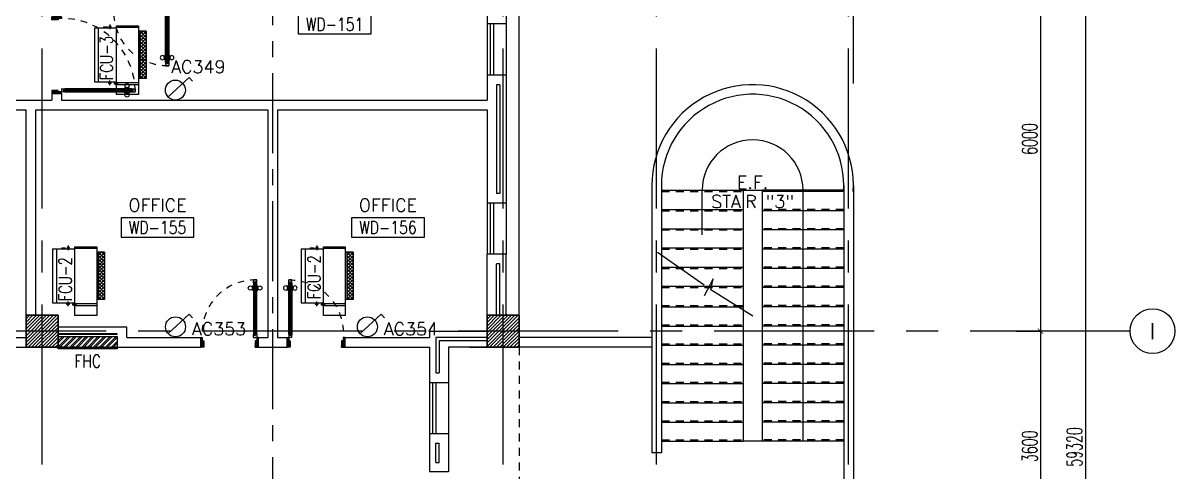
# Model space of a CAD drawing. Extents: x 88852.7 to 88945.7, y 39921.6 to 40001.1.
# Drawn here: x 88927.71 to 88945.71, y 39957.5 to 39964.51 of the extents above; entities that cross this region are included whole.
import ezdxf
from ezdxf.enums import TextEntityAlignment as Align

# ---------------------------------------------------------------- set-up
doc = ezdxf.new("R2010")
doc.units = 0
doc.header["$MEASUREMENT"] = 0
doc.header["$PDMODE"] = 34
for name, pattern in [('CENTER', [2, 1.25, -0.25, 0.25, -0.25]), ('CENTERX2', [4, 2.5, -0.5, 0.5, -0.5]), ('HIDDEN', [0.375, 0.25, -0.125]), ('HIDDEN2', [0.1875, 0.125, -0.0625])]:
    doc.linetypes.add(name, pattern=pattern)
doc.layers.get('0').update_dxf_attribs({"color": 11, "linetype": 'CONTINUOUS'})
doc.layers.get('DEFPOINTS').update_dxf_attribs({"color": 11, "linetype": 'CONTINUOUS'})
for name, color, linetype in [('AX-CR', 11, 'CONTINUOUS'), ('AX-DIM', 11, 'CONTINUOUS'), ('AX-TXT', 11, 'CONTINUOUS'), ('AXES', 11, 'CENTERX2'), ('AXES1', 11, 'CENTER'), ('COL', 11, 'CONTINUOUS'), ('DOOR', 11, 'CONTINUOUS'), ('E-SOCKETS', 4, 'CONTINUOUS'), ('FCU', 7, 'CONTINUOUS'), ('FHC', 11, 'CONTINUOUS'), ('HAT', 11, 'CONTINUOUS'), ('INSUL', 11, 'CONTINUOUS'), ('M-TEXT', 2, 'CONTINUOUS'), ('PROJ-L', 11, 'CONTINUOUS'), ('RM-BOX', 11, 'CONTINUOUS'), ('RM-NAME', 11, 'CONTINUOUS'), ('RM-NO', 11, 'CONTINUOUS'), ('ROOF', 11, 'CONTINUOUS'), ('STR', 11, 'CONTINUOUS'), ('WALL', 11, 'CONTINUOUS'), ('WIN', 11, 'CONTINUOUS')]:
    doc.layers.add(name, color=color, linetype=linetype)
doc.styles.add('ROMANS', font='ROMANS.shx', dxfattribs={"width": 0.6})
doc.dimstyles.new('DIM-OUT', dxfattribs={"dimscale": 0, "dimtxt": 0.24, "dimasz": 0.08, "dimexe": 0.02, "dimexo": 0.02, "dimgap": 0.05, "dimtad": 1, "dimdec": 0, "dimlfac": 1000, "dimzin": 0, "dimdsep": 46, "dimtxsty": 'ROMANS', "dimblk1": 'ARCHTICK', "dimblk2": 'ARCHTICK', "dimsah": 1, "dimcen": 0.01, "dimdle": 0.08, "dimclrd": 7, "dimclre": 7, "dimclrt": 2, "dimadec": 0, "dimazin": 0, "dimtp": 2, "dimtm": 2, "dimtfac": 0.114286, "dimtdec": 0, "dimtix": 1, "dimtmove": 2, "dimatfit": 3, "dimldrblk": 'ARCHTICK', "dimfxl": 0, "dimtolj": 1, "dimtzin": 0, "dimarcsym": 0})

# ---------------------------------------------------------------- blocks, each defined once
blk = doc.blocks.new('_ARCHTICK')
at = {"color": 0, "linetype": 'ByBlock', "const_width": 0.15}
blk.add_lwpolyline([(-0.5, -0.5), (0.5, 0.5)], dxfattribs=at)
blk = doc.blocks.new('*D181')
at = {"layer": 'AX-DIM', "color": 7, "lineweight": -2}
blk.add_line((88935.38, 39999.728), (88940.765, 39999.728), dxfattribs=at)
at = {"layer": 'AX-DIM', "color": 11, "lineweight": -2}
for p, q in [((88935.46, 39999.048), (88935.46, 39999.748)), ((88940.685, 39963.57), (88940.685, 39999.748))]:
    blk.add_line(p, q, dxfattribs=at)
at = {"layer": 'DEFPOINTS', "color": 0}
for p in [(88940.685, 39999.728), (88935.46, 39999.028), (88940.685, 39963.55)]:
    blk.add_point(p, dxfattribs=at)
at = {"layer": 'AX-DIM', "color": 7, "lineweight": -2, "xscale": 0.08, "yscale": 0.08, "zscale": 0.08, "rotation": 180}
blk.add_blockref('_ARCHTICK', (88935.46, 39999.728), dxfattribs=at)
at = {"layer": 'AX-DIM', "color": 7, "lineweight": -2, "xscale": 0.08, "yscale": 0.08, "zscale": 0.08}
blk.add_blockref('_ARCHTICK', (88940.685, 39999.728), dxfattribs=at)
at = {"layer": 'AX-DIM', "color": 2, "insert": (88938.073, 39999.898), "char_height": 0.24, "attachment_point": 5, "style": 'ROMANS'}
blk.add_mtext('\\A1;5225', dxfattribs=at)
blk = doc.blocks.new('*D163')
at = {"layer": 'AX-DIM', "color": 7, "lineweight": -2}
for p, q in [((88943.23, 39959.7), (88943.63, 39959.7)), ((88943.61, 39959.78), (88943.61, 39956.02)), ((88943.23, 39956.1), (88943.63, 39956.1))]:
    blk.add_line(p, q, dxfattribs=at)
at = {"layer": 'DEFPOINTS', "color": 0}
for p in [(88943.21, 39959.7), (88943.21, 39956.1), (88943.61, 39956.1)]:
    blk.add_point(p, dxfattribs=at)
at = {"layer": 'AX-DIM', "color": 7, "lineweight": -2, "xscale": 0.08, "yscale": 0.08, "zscale": 0.08}
for p, rotation in [((88943.61, 39959.7), 90), ((88943.61, 39956.1), 270)]:
    blk.add_blockref('_ARCHTICK', p, dxfattribs=dict(at, rotation=rotation))
at = {"layer": 'AX-DIM', "color": 2, "insert": (88943.44, 39957.9), "char_height": 0.24, "attachment_point": 5, "rotation": 90, "style": 'ROMANS'}
blk.add_mtext('\\A1;3600', dxfattribs=at)
blk = doc.blocks.new('*D154')
at = {"layer": 'AX-DIM', "color": 7, "lineweight": -2}
for p, q in [((88943.23, 39965.7), (88943.63, 39965.7)), ((88943.61, 39965.78), (88943.61, 39959.62)), ((88943.23, 39959.7), (88943.63, 39959.7))]:
    blk.add_line(p, q, dxfattribs=at)
at = {"layer": 'DEFPOINTS', "color": 0}
for p in [(88943.21, 39965.7), (88943.21, 39959.7), (88943.61, 39959.7)]:
    blk.add_point(p, dxfattribs=at)
at = {"layer": 'AX-DIM', "color": 7, "lineweight": -2, "xscale": 0.08, "yscale": 0.08, "zscale": 0.08}
for p, rotation in [((88943.61, 39965.7), 90), ((88943.61, 39959.7), 270)]:
    blk.add_blockref('_ARCHTICK', p, dxfattribs=dict(at, rotation=rotation))
at = {"layer": 'AX-DIM', "color": 2, "insert": (88943.44, 39962.7), "char_height": 0.24, "attachment_point": 5, "rotation": 90, "style": 'ROMANS'}
blk.add_mtext('\\A1;6000', dxfattribs=at)
blk = doc.blocks.new('*D182')
at = {"layer": 'AX-DIM', "color": 7, "lineweight": -2}
for p, q in [((88944.31, 39987.63), (88944.31, 39928.15)), ((88935.48, 39987.55), (88944.33, 39987.55)), ((88935.48, 39928.23), (88944.33, 39928.23))]:
    blk.add_line(p, q, dxfattribs=at)
at = {"layer": 'DEFPOINTS', "color": 0}
for p in [(88935.46, 39987.55), (88935.46, 39928.23), (88944.31, 39928.23)]:
    blk.add_point(p, dxfattribs=at)
at = {"layer": 'AX-DIM', "color": 7, "lineweight": -2, "xscale": 0.08, "yscale": 0.08, "zscale": 0.08}
for p, rotation in [((88944.31, 39987.55), 90), ((88944.31, 39928.23), 270)]:
    blk.add_blockref('_ARCHTICK', p, dxfattribs=dict(at, rotation=rotation))
at = {"layer": 'AX-DIM', "color": 2, "insert": (88944.14, 39957.89), "char_height": 0.24, "attachment_point": 5, "rotation": 90, "style": 'ROMANS'}
blk.add_mtext('\\A1;59320', dxfattribs=at)
blk = doc.blocks.new('RM1')
at = {"layer": 'RM-BOX'}
blk.add_lwpolyline([(570, -200), (-570, -200), (-570, -500), (570, -500)], close=True, dxfattribs=at)
at = {"layer": 'RM-NAME', "style": 'ROMANS'}
for tag, p in [('ROOMNAME1', (0, 324)), ('ROOMNAME2', (0, 0))]:
    blk.add_attdef(tag, text='', height=200, dxfattribs=at).set_placement(p, align=Align.MIDDLE)
at = {"layer": 'RM-NO', "style": 'ROMANS', "width": 0.8}
blk.add_attdef('ROOMNO', text='', height=200, dxfattribs=at).set_placement((0, -350), align=Align.MIDDLE)
blk = doc.blocks.new('*X108')
at = {"color": 0}
for p, q in [((253129, 149502), (253616, 149990)), ((253129, 149555), (253563, 149990)), ((253129, 149608), (253510, 149990)), ((253129, 149661), (253457, 149990)), ((253129, 149714), (253404, 149990)), ((253129, 149767), (253351, 149990)), ((253129, 149820), (253298, 149990)), ((253129, 149873), (253245, 149990)), ((253129, 149926), (253192, 149990)), ((253129, 149979), (253139, 149990)), ((253169, 149490), (253629, 149949)), ((253222, 149490), (253629, 149896)), ((253275, 149490), (253629, 149843)), ((253328, 149490), (253629, 149790)), ((253381, 149490), (253629, 149737)), ((253434, 149490), (253629, 149684)), ((253487, 149490), (253629, 149631)), ((253540, 149490), (253629, 149578)), ((253594, 149490), (253629, 149525))]:
    blk.add_line(p, q, dxfattribs=at)
blk = doc.blocks.new('COL50')
at = {"layer": 'COL'}
blk.add_lwpolyline([(-250, 250), (-250, -250), (250, -250), (250, 250)], close=True, dxfattribs=at)
blk = doc.blocks.new('DOOR90')
at = {"layer": 'DOOR', "linetype": 'ByBlock'}
for p, q in [((0, 0), (-150, 0)), ((-200, -25), (-1000, -25)), ((-200, -42), (-1000, -42)), ((-200, -58), (-1000, -58)), ((-1000, -75), (-200, -75))]:
    blk.add_line(p, q, dxfattribs=at)
at = {"layer": 'DOOR', "color": 0, "linetype": 'ByBlock'}
for p, q in [((-150, 0), (-150, -25)), ((-150, 0), (0, 0)), ((0, -50), (0, 0)), ((-1050, -25), (-1050, -75)), ((-1050, -75), (-1050, -25)), ((-1000, -25), (-1050, -25)), ((-1000, -75), (-1050, -75)), ((-1020, -42), (-1020, -58)), ((-1000, -42), (-1020, -42)), ((-1000, -58), (-1020, -58)), ((-1000, -25), (-1000, -42)), ((-1000, -58), (-1000, -75)), ((-968, -25), (-968, -18)), ((-878, -18), (-968, -18)), ((-968, -75), (-968, -82)), ((-878, -82), (-968, -82)), ((-955, -18), (-955, -9)), ((-955, -9), (-890, -9)), ((-955, -18), (-890, -18)), ((-955, -82), (-955, -91)), ((-955, -82), (-890, -82)), ((-955, -91), (-890, -91)), ((-890, -18), (-890, -9)), ((-890, -82), (-890, -91)), ((-878, -25), (-878, -18)), ((-878, -75), (-878, -82)), ((-200, -42), (-200, -25)), ((-200, -25), (-150, -25)), ((-180, -42), (-200, -42)), ((-200, -75), (-200, -58)), ((-200, -58), (-180, -58)), ((-150, -75), (-200, -75)), ((-180, -58), (-180, -42)), ((-150, -75), (-150, -25)), ((-150, -25), (-100, -25)), ((-100, -25), (-100, -50)), ((-100, -50), (0, -50)), ((-150, -900), (-150, -875)), ((-150, -875), (-100, -875)), ((0, -900), (-150, -900)), ((-150, -900), (0, -900)), ((-100, -850), (0, -850)), ((-100, -875), (-100, -850)), ((0, -850), (0, -900))]:
    blk.add_line(p, q, dxfattribs=at)
at = {"layer": 'DOOR', "color": 9, "linetype": 'ByBlock'}
for p, q in [((0, -50), (-114, 0)), ((0, -50), (-40, 0)), ((0, -50), (-100, -37)), ((0, -850), (-114, -900)), ((0, -850), (-100, -863)), ((0, -850), (-40, -900))]:
    blk.add_line(p, q, dxfattribs=at)
at = {"layer": 'DOOR', "color": 0, "linetype": 'ByBlock'}
for centre in [(-923, 24), (-923, -124)]:
    blk.add_circle(centre, 32.4, dxfattribs=at)
at = {"layer": 'DOOR', "color": 9, "linetype": 'ByBlock'}
for centre, radius, start, end in [((0, -50), 74.4, 137.7764, 180), ((0, -50), 54.4, 113.2074, 180), ((0, -50), 154, 161.1053, 166.2858), ((0, -50), 134, 158.1598, 169.28), ((0, -50), 114, 154.0838, 167.3774), ((0, -50), 94.4, 148.0182, 180), ((0, -50), 34.4, 90, 180), ((0, -50), 14.4, 90, 180), ((0, -850), 154, 193.7142, 198.8947), ((0, -850), 134, 190.72, 201.8402), ((0, -850), 94.4, 180, 211.9818), ((0, -850), 74.4, 180, 222.2236), ((0, -850), 54.4, 180, 246.7926), ((0, -850), 34.4, 180, 270), ((0, -850), 14.4, 180, 270)]:
    blk.add_arc(centre, radius, start, end, dxfattribs=at)
at = {"layer": 'DOOR', "linetype": 'HIDDEN', "ltscale": 0.5}
blk.add_arc((-222, -50), 828, 178.2701, 275.003, dxfattribs=at)
blk = doc.blocks.new('DOOR100')
at = {"layer": 'DOOR', "color": 0, "linetype": 'ByBlock'}
for p, q in [((-76, 1251), (-76, 1301)), ((-76, 1301), (-26, 1301)), ((-26, 1301), (-76, 1301)), ((-59, 1251), (-59, 1271)), ((-43, 1271), (-59, 1271)), ((-43, 1251), (-43, 1271)), ((-26, 1251), (-26, 1301)), ((-92, 1206), (-92, 1141)), ((-83, 1206), (-92, 1206)), ((-83, 1141), (-92, 1141)), ((-83, 1129), (-83, 1219)), ((-76, 1219), (-83, 1219)), ((-83, 1206), (-83, 1141)), ((-76, 1129), (-83, 1129)), ((-59, 1251), (-76, 1251)), ((-26, 1251), (-43, 1251)), ((-26, 1219), (-19, 1219)), ((-26, 1129), (-19, 1129)), ((-19, 1129), (-19, 1219)), ((-19, 1206), (-19, 1141)), ((-19, 1206), (-10, 1206)), ((-19, 1141), (-10, 1141)), ((-10, 1206), (-10, 1141)), ((-76, 200), (-59, 200)), ((-76, 150), (-76, 200)), ((-59, 200), (-59, 180)), ((-43, 200), (-26, 200)), ((-43, 180), (-43, 200)), ((-26, 200), (-26, 150)), ((-1201, 0), (-1201, 150)), ((-1201, 150), (-1176, 150)), ((-1201, 150), (-1201, 0)), ((-1151, 0), (-1201, 0)), ((-1176, 150), (-1176, 100)), ((-1176, 100), (-1151, 100)), ((-1151, 100), (-1151, 0)), ((-76, 150), (-26, 150)), ((-59, 180), (-43, 180)), ((-51, 100), (-51, 0)), ((-26, 100), (-51, 100)), ((-51, 0), (-1, 0)), ((-1, 150), (-26, 150)), ((-26, 150), (-26, 100)), ((-1, 150), (-1, 0))]:
    blk.add_line(p, q, dxfattribs=at)
at = {"layer": 'DOOR', "linetype": 'ByBlock'}
for p, q in [((-76, 1251), (-76, 200)), ((-59, 200), (-59, 1251)), ((-43, 200), (-43, 1251)), ((-26, 200), (-26, 1251))]:
    blk.add_line(p, q, dxfattribs=at)
at = {"layer": 'DOOR', "color": 9, "linetype": 'ByBlock'}
for p, q in [((-1151, 0), (-1201, 114)), ((-1151, 0), (-1201, 40)), ((-1151, 0), (-1164, 100)), ((-51, 0), (-1, 114)), ((-51, 0), (-38, 100)), ((-51, 0), (-1, 40))]:
    blk.add_line(p, q, dxfattribs=at)
at = {"layer": 'DOOR', "color": 0, "linetype": 'ByBlock'}
for centre in [(-125, 1174), (22, 1174)]:
    blk.add_circle(centre, 32.4, dxfattribs=at)
at = {"layer": 'DOOR', "linetype": 'HIDDEN', "ltscale": 0.5}
blk.add_arc((-27, 152), 1149, 89.961, 180.0931, dxfattribs=at)
at = {"layer": 'DOOR', "color": 9, "linetype": 'ByBlock'}
for centre, radius, start, end in [((-1151, 0), 154, 103.7142, 108.8947), ((-1151, 0), 134, 100.72, 111.8402), ((-1151, 0), 94.4, 90, 121.9818), ((-1151, 0), 74.4, 90, 132.2236), ((-1151, 0), 54.4, 90, 156.7926), ((-1151, 0), 34.4, 90, 180), ((-1151, 0), 14.4, 90, 180), ((-51, 0), 94.4, 58.0182, 90), ((-51, 0), 74.4, 47.7764, 90), ((-51, 0), 54.4, 23.2074, 90), ((-51, 0), 34.4, 0, 90), ((-51, 0), 14.4, 0, 90), ((-51, 0), 134, 68.1598, 79.28), ((-51, 0), 114, 64.0838, 77.3774), ((-51, 0), 154, 71.1053, 76.2858)]:
    blk.add_arc(centre, radius, start, end, dxfattribs=at)
blk = doc.blocks.new('*X107')
at = {"color": 0}
for p, q in [((245929, 149515), (246404, 149990)), ((245929, 149568), (246351, 149990)), ((245929, 149621), (246298, 149990)), ((245929, 149674), (246245, 149990)), ((245929, 149727), (246192, 149990)), ((245929, 149780), (246139, 149990)), ((245929, 149833), (246086, 149990)), ((245929, 149886), (246033, 149990)), ((245929, 149939), (245979, 149990)), ((245957, 149490), (246429, 149962)), ((246010, 149490), (246429, 149908)), ((246063, 149490), (246429, 149855)), ((246116, 149490), (246429, 149802)), ((246169, 149490), (246429, 149749)), ((246222, 149490), (246429, 149696)), ((246275, 149490), (246429, 149643)), ((246328, 149490), (246429, 149590)), ((246381, 149490), (246429, 149537))]:
    blk.add_line(p, q, dxfattribs=at)
blk = doc.blocks.new('AXR')
at = {"layer": 'AX-CR'}
blk.add_circle((350, 0), 350, dxfattribs=at)
at = {"layer": 'AX-TXT', "style": 'ROMANS'}
blk.add_attdef('AX', text='', height=250, dxfattribs=at).set_placement((350, 0), align=Align.MIDDLE)
blk = doc.blocks.new('*X188')
at = {"color": 0}
for p, q in [((16890, -2467), (16943, -2414)), ((16890, -2520), (16990, -2420)), ((16990, -2565), (16890, -2465)), ((16890, -2573), (16990, -2473)), ((16990, -2619), (16890, -2519)), ((16990, -2512), (16892, -2414)), ((16990, -2459), (16945, -2414)), ((16890, -2626), (16990, -2526)), ((16990, -2672), (16890, -2572)), ((16890, -2679), (16990, -2579)), ((16990, -2725), (16890, -2625)), ((16890, -2732), (16990, -2632)), ((16990, -2778), (16890, -2678)), ((16890, -2785), (16990, -2685)), ((16990, -2831), (16890, -2731)), ((16890, -2838), (16990, -2738)), ((16990, -2884), (16890, -2784)), ((16890, -2891), (16990, -2791)), ((16990, -2937), (16890, -2837)), ((16890, -2944), (16990, -2844)), ((16990, -2990), (16890, -2890)), ((16890, -2997), (16990, -2897)), ((16990, -3043), (16890, -2943)), ((16890, -3050), (16990, -2950)), ((16990, -3096), (16890, -2996)), ((16890, -3103), (16990, -3003)), ((16990, -3149), (16890, -3049)), ((16892, -3155), (16990, -3056)), ((16944, -3155), (16890, -3102)), ((16945, -3155), (16990, -3109))]:
    blk.add_line(p, q, dxfattribs=at)
blk = doc.blocks.new('WHE06')
at = {"color": 2}
for p, q in [((689, 621), (346, 621)), ((346, 621), (346, 469)), ((689, 469), (689, 621)), ((60, -422), (60, 422)), ((212, 437), (269, 437)), ((232, 452), (232, 422)), ((232, 452), (252, 452)), ((242, 472), (242, 399)), ((252, 452), (252, 422)), ((305, 448), (373, 448)), ((321, 458), (321, 438)), ((321, 458), (346, 458)), ((321, 438), (346, 438)), ((346, 430), (689, 430)), ((811, 371), (689, 371)), ((711, -371), (711, 371)), ((811, -371), (811, 371)), ((142, -437), (142, -422)), ((142, -437), (197, -437)), ((197, -437), (197, -422)), ((221, -437), (269, -437)), ((232, -452), (232, -422)), ((232, -452), (252, -452)), ((242, -472), (242, -399)), ((252, -452), (252, -422)), ((346, -430), (689, -430)), ((811, -371), (689, -371))]:
    blk.add_line(p, q, dxfattribs=at)
at = {"color": 6}
for p, q in [((0, -422), (0, 422)), ((0, 422), (346, 422)), ((346, 469), (346, -451)), ((689, 469), (346, 469)), ((689, -451), (689, 469)), ((0, -422), (346, -422)), ((346, -451), (689, -451))]:
    blk.add_line(p, q, dxfattribs=at)
at = {"color": 2}
blk.add_blockref('*X188', (-16179, 2784), dxfattribs=at)
blk = doc.blocks.new('*X211')
at = {"color": 0}
for p, q in [((16890, -2467), (16943, -2414)), ((16890, -2520), (16990, -2420)), ((16990, -2565), (16890, -2465)), ((16890, -2573), (16990, -2473)), ((16990, -2619), (16890, -2519)), ((16990, -2512), (16892, -2414)), ((16990, -2459), (16945, -2414)), ((16890, -2626), (16990, -2526)), ((16990, -2672), (16890, -2572)), ((16890, -2679), (16990, -2579)), ((16990, -2725), (16890, -2625)), ((16890, -2732), (16990, -2632)), ((16990, -2778), (16890, -2678)), ((16890, -2785), (16990, -2685)), ((16990, -2831), (16890, -2731)), ((16890, -2838), (16990, -2738)), ((16990, -2884), (16890, -2784)), ((16890, -2891), (16990, -2791)), ((16990, -2937), (16890, -2837)), ((16890, -2944), (16990, -2844)), ((16990, -2990), (16890, -2890)), ((16890, -2997), (16990, -2897)), ((16990, -3043), (16890, -2943)), ((16890, -3050), (16990, -2950)), ((16990, -3096), (16890, -2996)), ((16890, -3103), (16990, -3003)), ((16990, -3149), (16890, -3049)), ((16892, -3155), (16990, -3056)), ((16944, -3155), (16890, -3102)), ((16945, -3155), (16990, -3109))]:
    blk.add_line(p, q, dxfattribs=at)

msp = doc.modelspace()

# ---------------------------------------------------------------- hatches: boundary and pattern name
at = {"layer": 'FHC', "linetype": 'ByBlock', "ltscale": 0.3}
h = msp.add_hatch(dxfattribs=at)
h.set_pattern_fill('ANSI32', color=11, scale=0.175, style=0)
h.set_pattern_definition([(45, (88696.064076, 39928.37356), (-0.046403883, 0.046403883), []), (45, (88696.09501, 39928.37356), (-0.046403883, 0.046403883), [])])
h.paths.add_polyline_path([(88929.1803, 39959.4246), (88929.1803, 39959.6146), (88928.2603, 39959.6146), (88928.2603, 39959.4246)])
h.paths.add_polyline_path([(88928.0476, 39959.0034), (88928.0476, 39959.4243), (88928.3101, 39959.4243), (88928.3101, 39959.0034)], flags=9)

# ---------------------------------------------------------------- linework, layer by layer
for p, q in [((88938.3537, 39960.4198), (88937.6223, 39960.9275)), ((88938.4941, 39960.5183), (88938.3537, 39960.2495)), ((88938.459, 39960.343), (88938.4941, 39960.5183)), ((88939.1142, 39959.9338), (88938.459, 39960.343))]:
    msp.add_line(p, q)
at = {"layer": 'AXES'}
for p, q in [((88928.0103, 39921.6153), (88928.0103, 40000.4279)), ((88935.2103, 39921.6153), (88935.2103, 40000.4279)), ((88937.6103, 39921.6153), (88937.6103, 40000.4279)), ((88940.6103, 39921.6153), (88940.6103, 40000.4279)), ((88945.0103, 39959.6996), (88876.9703, 39959.6996))]:
    msp.add_line(p, q, dxfattribs=at)
at = {"layer": 'AXES1'}
msp.add_line((88931.6103, 39928.4796), (88931.6103, 39987.2996), dxfattribs=at)
at = {"layer": 'E-SOCKETS'}
for p, q in [((88929.9748, 39963.3594), (88930.3026, 39963.6645)), ((88930.3026, 39963.6645), (88930.3571, 39963.606)), ((88929.9772, 39959.6601), (88930.3051, 39959.9652)), ((88930.3051, 39959.9652), (88930.3595, 39959.9067)), ((88932.9758, 39959.6601), (88933.3037, 39959.9652)), ((88933.3037, 39959.9652), (88933.3581, 39959.9067))]:
    msp.add_line(p, q, dxfattribs=at)
for centre in [(88930.0891, 39963.4658), (88930.0916, 39959.7665), (88933.0902, 39959.7665)]:
    msp.add_circle(centre, 0.1562, dxfattribs=at)
at = {"layer": 'FCU', "color": 6}
for p, q in [((88928.8246, 39964.4385), (88928.8246, 39963.594)), ((88928.8246, 39964.4385), (88929.1707, 39964.4385)), ((88929.1707, 39963.5472), (88929.1707, 39964.4671)), ((88929.1707, 39964.4671), (88929.5136, 39964.4671)), ((88929.5136, 39964.4671), (88929.5136, 39963.5472)), ((88928.8246, 39963.594), (88929.1707, 39963.594)), ((88929.5136, 39963.5472), (88929.1707, 39963.5472))]:
    msp.add_line(p, q, dxfattribs=at)
at = {"layer": 'FCU', "color": 3}
for p, q in [((88928.885, 39964.4385), (88928.885, 39963.594)), ((88928.9663, 39964.4535), (88928.9663, 39964.4385)), ((88928.9663, 39964.4535), (88929.0212, 39964.4535)), ((88929.0212, 39964.4535), (88929.0212, 39964.4385)), ((88929.046, 39964.4535), (88929.0937, 39964.4535)), ((88929.0567, 39964.4685), (88929.0767, 39964.4685)), ((88929.0567, 39964.4685), (88929.0567, 39964.4385)), ((88929.0667, 39964.4884), (88929.0667, 39964.4157)), ((88929.0767, 39964.4685), (88929.0767, 39964.4385)), ((88929.1707, 39964.4467), (88929.5136, 39964.4467)), ((88929.6358, 39964.3869), (88929.5136, 39964.3869)), ((88929.5358, 39964.3869), (88929.5358, 39963.6456)), ((88929.6358, 39964.3869), (88929.6358, 39963.6456)), ((88929.6358, 39963.6456), (88929.5136, 39963.6456)), ((88929.0369, 39963.579), (88929.0937, 39963.579)), ((88929.0567, 39963.564), (88929.0567, 39963.594)), ((88929.0567, 39963.564), (88929.0767, 39963.564)), ((88929.0667, 39963.5441), (88929.0667, 39963.6168)), ((88929.0767, 39963.564), (88929.0767, 39963.594)), ((88929.1296, 39963.5686), (88929.1979, 39963.5686)), ((88929.1457, 39963.5586), (88929.1457, 39963.5786)), ((88929.1457, 39963.5786), (88929.1707, 39963.5786)), ((88929.1457, 39963.5586), (88929.1707, 39963.5586)), ((88929.1707, 39963.5858), (88929.5136, 39963.5858)), ((88929.1707, 39963.3948), (88929.1707, 39963.5472)), ((88929.5136, 39963.5472), (88929.5136, 39963.3948)), ((88929.5136, 39963.3948), (88929.1707, 39963.3948))]:
    msp.add_line(p, q, dxfattribs=at)
at = {"layer": 'FHC', "color": 250, "linetype": 'HIDDEN', "ltscale": 0.25}
msp.add_line((88929.1803, 39959.4496), (88928.2603, 39959.4496), dxfattribs=at)
at = {"layer": 'FHC', "linetype": 'ByBlock', "ltscale": 0.3}
msp.add_lwpolyline([(88928.2603, 39959.6146), (88929.1803, 39959.6146), (88929.1803, 39959.4246), (88928.2603, 39959.4246)], close=True, dxfattribs=at)
at = {"layer": 'INSUL'}
for p, q in [((88935.1603, 39963.5496), (88935.1103, 39963.5496)), ((88935.1103, 39963.5496), (88935.1103, 39961.8496)), ((88935.1603, 39963.5496), (88935.1603, 39961.8496)), ((88935.1603, 39961.8496), (88935.1103, 39961.8496)), ((88935.1603, 39960.7496), (88935.1103, 39960.7496)), ((88935.1103, 39959.9496), (88935.1103, 39960.7496)), ((88935.1603, 39959.9496), (88935.1603, 39960.7496)), ((88934.1603, 39959.5996), (88934.1603, 39959.0496)), ((88934.9603, 39959.5996), (88934.1603, 39959.5996)), ((88934.2103, 39959.5496), (88934.2103, 39959.0496)), ((88934.9603, 39959.5496), (88934.2103, 39959.5496)), ((88934.1603, 39959.0496), (88934.2103, 39959.0496)), ((88934.1603, 39957.9496), (88934.2103, 39957.9496)), ((88934.1603, 39957.6495), (88934.1603, 39957.9496)), ((88934.2103, 39957.6495), (88934.2103, 39957.9496)), ((88934.1603, 39957.6495), (88934.2103, 39957.6495))]:
    msp.add_line(p, q, dxfattribs=at)
at = {"layer": 'PROJ-L'}
msp.add_line((88935.4603, 39959.9496), (88935.4603, 39965.4496), dxfattribs=at)
at = {"layer": 'ROOF'}
for p, q in [((88938.9603, 39961.8998), (88939.2603, 39961.8998)), ((88938.9603, 39961.8998), (88938.9603, 39957.9798)), ((88939.2603, 39961.8998), (88939.2603, 39957.9798)), ((88937.5353, 39959.5996), (88935.4603, 39959.5996)), ((88937.5353, 39959.4496), (88935.4603, 39959.4496)), ((88939.2603, 39957.9798), (88938.9603, 39957.9798))]:
    msp.add_line(p, q, dxfattribs=at)
at = {"layer": 'STR'}
for p, q in [((88937.6853, 39961.8998), (88938.9603, 39961.8998)), ((88938.3228, 39961.2066), (88938.3228, 39961.9022)), ((88940.5353, 39961.8998), (88939.2603, 39961.8998)), ((88940.5353, 39961.8798), (88939.2603, 39961.8798)), ((88939.8978, 39957.9798), (88939.8978, 39961.9022)), ((88937.6853, 39961.5998), (88938.9603, 39961.5998)), ((88940.5353, 39961.5798), (88939.2603, 39961.5798)), ((88937.6853, 39961.2998), (88938.9603, 39961.2998)), ((88940.5353, 39961.2798), (88939.2603, 39961.2798)), ((88937.6853, 39960.9998), (88938.9603, 39960.9998)), ((88940.5353, 39960.9798), (88939.2603, 39960.9798)), ((88937.6853, 39960.6998), (88938.9603, 39960.6998)), ((88940.5353, 39960.6798), (88939.2603, 39960.6798)), ((88937.6853, 39960.3998), (88938.9603, 39960.3998)), ((88940.5353, 39960.3798), (88939.2603, 39960.3798)), ((88937.6853, 39960.0798), (88938.9603, 39960.0798)), ((88938.8485, 39960.0998), (88938.9603, 39960.0998)), ((88940.5353, 39960.0798), (88939.2603, 39960.0798)), ((88937.6853, 39959.7798), (88938.9603, 39959.7798)), ((88940.5353, 39959.7798), (88939.2603, 39959.7798)), ((88937.6853, 39959.4798), (88938.9603, 39959.4798)), ((88940.5353, 39959.4798), (88939.2603, 39959.4798)), ((88937.6853, 39959.1798), (88938.9603, 39959.1798)), ((88940.5353, 39959.1798), (88939.2603, 39959.1798)), ((88937.6853, 39958.8798), (88938.9603, 39958.8798)), ((88940.5353, 39958.8798), (88939.2603, 39958.8798)), ((88937.6853, 39958.5798), (88938.9603, 39958.5798)), ((88940.5353, 39958.5798), (88939.2603, 39958.5798)), ((88937.6853, 39958.2798), (88938.9603, 39958.2798)), ((88940.5353, 39958.2798), (88939.2603, 39958.2798)), ((88937.6853, 39957.9798), (88938.9603, 39957.9798)), ((88940.5353, 39957.9798), (88939.2603, 39957.9798))]:
    msp.add_line(p, q, dxfattribs=at)
at = {"layer": 'STR', "linetype": 'HIDDEN2'}
for p, q in [((88937.6853, 39961.8798), (88938.9603, 39961.8798)), ((88940.5353, 39961.8998), (88939.2603, 39961.8998)), ((88940.5353, 39961.8798), (88939.2603, 39961.8798)), ((88937.6853, 39961.5798), (88938.9603, 39961.5798)), ((88940.5353, 39961.5998), (88939.2603, 39961.5998)), ((88940.5353, 39961.2998), (88939.2603, 39961.2998)), ((88937.6853, 39961.2798), (88938.9603, 39961.2798)), ((88937.6853, 39960.9798), (88938.9603, 39960.9798)), ((88940.5353, 39960.9998), (88939.2603, 39960.9998)), ((88937.6853, 39960.6798), (88938.9603, 39960.6798)), ((88940.5353, 39960.6998), (88939.2603, 39960.6998)), ((88940.5353, 39960.3998), (88939.2603, 39960.3998)), ((88937.6853, 39960.3798), (88938.9603, 39960.3798)), ((88937.6853, 39960.0998), (88938.9603, 39960.0998)), ((88938.8805, 39960.0798), (88938.9603, 39960.0798)), ((88940.5353, 39960.0998), (88939.2603, 39960.0998)), ((88937.6853, 39959.7998), (88938.9603, 39959.7998)), ((88940.5353, 39959.7998), (88939.2603, 39959.7998)), ((88937.6853, 39959.4998), (88938.9603, 39959.4998)), ((88940.5353, 39959.4998), (88939.2603, 39959.4998)), ((88935.4603, 39959.4496), (88935.4603, 39956.3996)), ((88937.6853, 39959.1998), (88938.9603, 39959.1998)), ((88940.5353, 39959.1998), (88939.2603, 39959.1998)), ((88937.6853, 39958.8998), (88938.9603, 39958.8998)), ((88940.5353, 39958.8998), (88939.2603, 39958.8998)), ((88937.6853, 39958.5998), (88938.9603, 39958.5998)), ((88940.5353, 39958.5998), (88939.2603, 39958.5998)), ((88937.6853, 39958.2998), (88938.9603, 39958.2998)), ((88940.5353, 39958.2998), (88939.2603, 39958.2998)), ((88937.6853, 39957.9998), (88938.9603, 39957.9998)), ((88940.5353, 39957.9998), (88939.2603, 39957.9998))]:
    msp.add_line(p, q, dxfattribs=at)
at = {"layer": 'STR'}
msp.add_arc((88939.1103, 39961.9022), 0.7875, 0, 180, dxfattribs=at)
at = {"layer": 'WALL'}
for p, q in [((88934.9603, 39965.4496), (88934.9603, 39964.4996)), ((88935.2603, 39965.4496), (88935.2603, 39964.4996)), ((88935.2603, 39964.4996), (88934.9603, 39964.4996)), ((88934.9603, 39963.6996), (88934.9603, 39963.3096)), ((88935.2603, 39963.6996), (88934.9603, 39963.6996)), ((88935.2603, 39963.6996), (88935.2603, 39961.6996)), ((88925.8593, 39963.3096), (88928.1603, 39963.3096)), ((88928.3103, 39963.3096), (88934.9603, 39963.3096)), ((88925.8593, 39963.1596), (88927.7603, 39963.1596)), ((88927.7603, 39959.9496), (88927.7603, 39963.1596)), ((88927.9103, 39959.9496), (88927.9103, 39963.1596)), ((88927.9103, 39963.1596), (88931.5353, 39963.1596)), ((88931.5353, 39963.1596), (88931.5353, 39959.5996)), ((88931.6853, 39963.1596), (88934.9603, 39963.1596)), ((88931.6853, 39963.1596), (88931.6853, 39959.5996)), ((88932.7353, 39963.1596), (88934.0603, 39963.1596)), ((88934.9603, 39963.1596), (88934.9603, 39961.6996)), ((88937.5353, 39961.9751), (88937.5353, 39957.7995)), ((88937.6853, 39961.9751), (88937.6853, 39957.7995)), ((88940.5353, 39961.9751), (88940.5353, 39956.3496)), ((88940.6853, 39961.9751), (88940.6853, 39956.1996)), ((88935.2603, 39961.6996), (88934.9603, 39961.6996)), ((88935.2603, 39960.8996), (88934.9603, 39960.8996)), ((88934.9603, 39959.9496), (88934.9603, 39960.8996)), ((88935.2603, 39959.9496), (88935.2603, 39960.8996)), ((88929.3303, 39959.7596), (88928.2603, 39959.7596)), ((88929.3303, 39959.5996), (88929.3303, 39959.7596)), ((88934.0603, 39959.6996), (88934.0603, 39959.5996)), ((88934.0603, 39959.6996), (88934.9603, 39959.6996)), ((88924.4593, 39959.5996), (88927.7603, 39959.5996)), ((88928.2603, 39959.6496), (88928.2603, 39959.6596)), ((88929.1803, 39959.6596), (88928.2603, 39959.6596)), ((88929.1803, 39959.6496), (88928.2603, 39959.6496)), ((88928.2603, 39959.6146), (88929.1803, 39959.6146)), ((88928.2603, 39959.4486), (88928.2603, 39959.6136)), ((88929.1803, 39959.6496), (88929.1803, 39959.6596)), ((88929.1803, 39959.6146), (88929.1803, 39959.4472)), ((88929.3303, 39959.5996), (88930.4853, 39959.5996)), ((88930.4853, 39959.5996), (88930.4853, 39959.4496)), ((88931.3853, 39959.5996), (88931.5353, 39959.5996)), ((88931.3853, 39959.5996), (88931.3853, 39959.4496)), ((88931.6853, 39959.5996), (88931.8353, 39959.5996)), ((88931.8353, 39959.5996), (88931.8353, 39959.4496)), ((88932.7353, 39959.5996), (88932.7353, 39959.4496)), ((88932.7353, 39959.5996), (88934.0603, 39959.5996)), ((88921.0603, 39959.4496), (88927.7603, 39959.4496)), ((88928.2603, 39959.4496), (88930.4853, 39959.4496)), ((88931.3853, 39959.4496), (88931.8353, 39959.4496)), ((88932.7353, 39959.4496), (88934.0603, 39959.4496)), ((88934.0603, 39959.4496), (88934.0603, 39958.8996)), ((88934.9603, 39959.4496), (88934.3603, 39959.4496)), ((88934.3603, 39959.4496), (88934.3603, 39958.8996)), ((88934.6853, 39959.4496), (88934.9603, 39959.4496)), ((88934.0603, 39958.8996), (88934.3603, 39958.8996)), ((88934.0603, 39958.0996), (88934.0603, 39957.4995)), ((88934.0603, 39958.0996), (88934.3603, 39958.0996)), ((88934.3603, 39958.0996), (88934.3603, 39957.4995)), ((88937.6853, 39957.7995), (88937.5353, 39957.7995)), ((88934.3603, 39957.4995), (88934.0603, 39957.4995))]:
    msp.add_line(p, q, dxfattribs=at)
at = {"layer": 'WALL', "linetype": 'ByBlock'}
for p, q in [((88928.1603, 39963.4101), (88928.1603, 39963.3096)), ((88928.1603, 39963.4101), (88928.3103, 39963.4101)), ((88928.3103, 39963.4101), (88928.3103, 39963.3096))]:
    msp.add_line(p, q, dxfattribs=at)
at = {"layer": 'WALL', "linetype": 'ByBlock', "ltscale": 0.3}
for points in [[(88928.2603, 39959.9496), (88927.7603, 39959.9496), (88927.7603, 39959.4496), (88928.2603, 39959.4496)], [(88935.4603, 39959.9496), (88934.9603, 39959.9496), (88934.9603, 39959.4496), (88935.4603, 39959.4496)]]:
    msp.add_lwpolyline(points, close=True, dxfattribs=at)
at = {"layer": 'WALL'}
for radius, start, end in [(1.575, 356.52974, 180), (1.425, 356.16393, 180.00002)]:
    msp.add_arc((88939.1103, 39961.9751), radius, start, end, dxfattribs=at)
at = {"layer": 'WIN'}
for p, q in [((88934.9603, 39964.4996), (88934.9603, 39963.6996)), ((88935.0103, 39964.4996), (88935.0103, 39963.6996)), ((88935.0603, 39964.4996), (88935.0603, 39963.6996)), ((88935.2603, 39964.4996), (88935.2603, 39963.6996)), ((88934.9603, 39961.6996), (88934.9603, 39960.8996)), ((88935.0103, 39961.6996), (88935.0103, 39960.8996)), ((88935.0603, 39961.6996), (88935.0603, 39960.8996)), ((88935.2603, 39961.6996), (88935.2603, 39960.8996)), ((88934.0603, 39958.8996), (88934.0603, 39958.0996)), ((88934.1103, 39958.8996), (88934.1103, 39958.0996)), ((88934.1603, 39958.8996), (88934.1603, 39958.0996)), ((88934.3603, 39958.8996), (88934.3603, 39958.0996))]:
    msp.add_line(p, q, dxfattribs=at)

# ---------------------------------------------------------------- block references
at = {"layer": 'AXES', "xscale": 0.001, "yscale": 0.001, "zscale": 0.001}
msp.add_blockref('AXR', (88945.0103, 39959.6996), dxfattribs=at).add_auto_attribs({'AX': 'I'})
at = {"layer": 'COL', "xscale": -0.001, "yscale": 0.001, "zscale": 0.001}
for p in [(88928.0103, 39959.6996), (88935.2103, 39959.6996)]:
    msp.add_blockref('COL50', p, dxfattribs=at)
at = {"layer": 'DOOR', "color": 0, "linetype": 'ByBlock', "yscale": 0.001, "zscale": 0.001}
for name, p, xscale, rotation in [('DOOR90', (88930.0103, 39964.8946), -0.001, 270), ('DOOR100', (88928.1603, 39963.4101), 0.001, 270), ('DOOR90', (88931.3853, 39959.4496), 0.001, 270), ('DOOR90', (88931.8353, 39959.4496), -0.001, 90)]:
    msp.add_blockref(name, p, dxfattribs=dict(at, xscale=xscale, rotation=rotation))
at = {"layer": 'FCU', "color": 11, "extrusion": (0, 0, -1), "xscale": 0.0009999871253967285, "yscale": 0.001000002026557922, "zscale": -0.001, "rotation": 180}
msp.add_blockref('*X211', (-88912.6453, 39961.232), dxfattribs=at)
at = {"layer": 'FCU', "linetype": 'ByBlock', "xscale": -0.0009999871253967285, "yscale": 0.001000002026557922, "zscale": 0.001, "rotation": 180}
for p in [(88928.172, 39960.5634), (88932.0565, 39960.5634)]:
    msp.add_blockref('WHE06', p, dxfattribs=at)
at = {"layer": 'HAT', "xscale": 0.001, "yscale": 0.001, "zscale": 0.001}
for name in ['*X107', '*X108']:
    msp.add_blockref(name, (88681.8317, 39809.9598), dxfattribs=at)
at = {"layer": 'RM-NAME', "xscale": 0.001, "yscale": 0.001, "zscale": 0.001}
for p, values in [((88932.5776, 39964.8431), {'ROOMNO': 'WD-151', 'ROOMNAME2': 'ROOM', 'ROOMNAME1': '2-BED'}), ((88929.8107, 39961.6687), {'ROOMNO': 'WD-155', 'ROOMNAME2': 'OFFICE'}), ((88933.4113, 39961.6687), {'ROOMNO': 'WD-156', 'ROOMNAME2': 'OFFICE'})]:
    msp.add_blockref('RM1', p, dxfattribs=at).add_auto_attribs(values)

# ---------------------------------------------------------------- texts
at = {"layer": 'E-SOCKETS', "style": 'ROMANS'}
for s, p in [('AC349', (88930.0236, 39963.7301)), ('AC353', (88930.3472, 39959.6345)), ('AC354', (88933.3458, 39959.6345))]:
    msp.add_text(s, height=0.2, dxfattribs=at).set_placement(p)
at = {"layer": 'FHC', "style": 'ROMANS', "width": 0.8}
msp.add_text('FHC', height=0.2, dxfattribs=at).set_placement((88928.5103, 39959.1305))
at = {"layer": 'M-TEXT', "style": 'ROMANS', "width": 0.75}
for s, p in [('FCU-3', (88929.114, 39963.6227)), ('FCU-2', (88928.4696, 39960.1669)), ('FCU-2', (88932.3582, 39960.1984))]:
    msp.add_text(s, height=0.2, rotation=90, dxfattribs=at).set_placement(p)
at = {"layer": 'RM-NAME', "style": 'ROMANS'}
for s, p in [('E.F.', (88939.11, 39962.0241)), ('STAIR "3"', (88939.11, 39961.7241))]:
    msp.add_text(s, height=0.2, dxfattribs=at).set_placement(p, align=Align.MIDDLE)

# ---------------------------------------------------------------- dimensions: what is measured, and where the dimension line sits
at = {"layer": 'AX-DIM'}
dim = msp.add_linear_dim(base=(88940.6853, 39999.7279), p1=(88935.4603, 39999.0279), p2=(88940.6853, 39963.5496), dimstyle='DIM-OUT', override={"dimscale": 1, "dimclre": 11}, dxfattribs=at)
dim.commit()
dim.dimension.update_dxf_attribs({"geometry": '*D181', "text_midpoint": (88938.0728, 39999.8979)})
for base, p1, p2, picture, middle in [((88944.3103, 39928.2296), (88935.4603, 39987.5496), (88935.4603, 39928.2296), '*D182', (88944.1403, 39957.8896)), ((88943.6103, 39959.6996), (88943.2103, 39965.6996), (88943.2103, 39959.6996), '*D154', (88943.4403, 39962.6996)), ((88943.6103, 39956.0996), (88943.2103, 39959.6996), (88943.2103, 39956.0996), '*D163', (88943.4403, 39957.8996))]:
    dim = msp.add_linear_dim(base=base, p1=p1, p2=p2, angle=270, dimstyle='DIM-OUT', override={"dimscale": 1}, dxfattribs=at)
    dim.commit()
    dim.dimension.update_dxf_attribs({"geometry": picture, "text_midpoint": middle})

doc.saveas('drawing.dxf')
